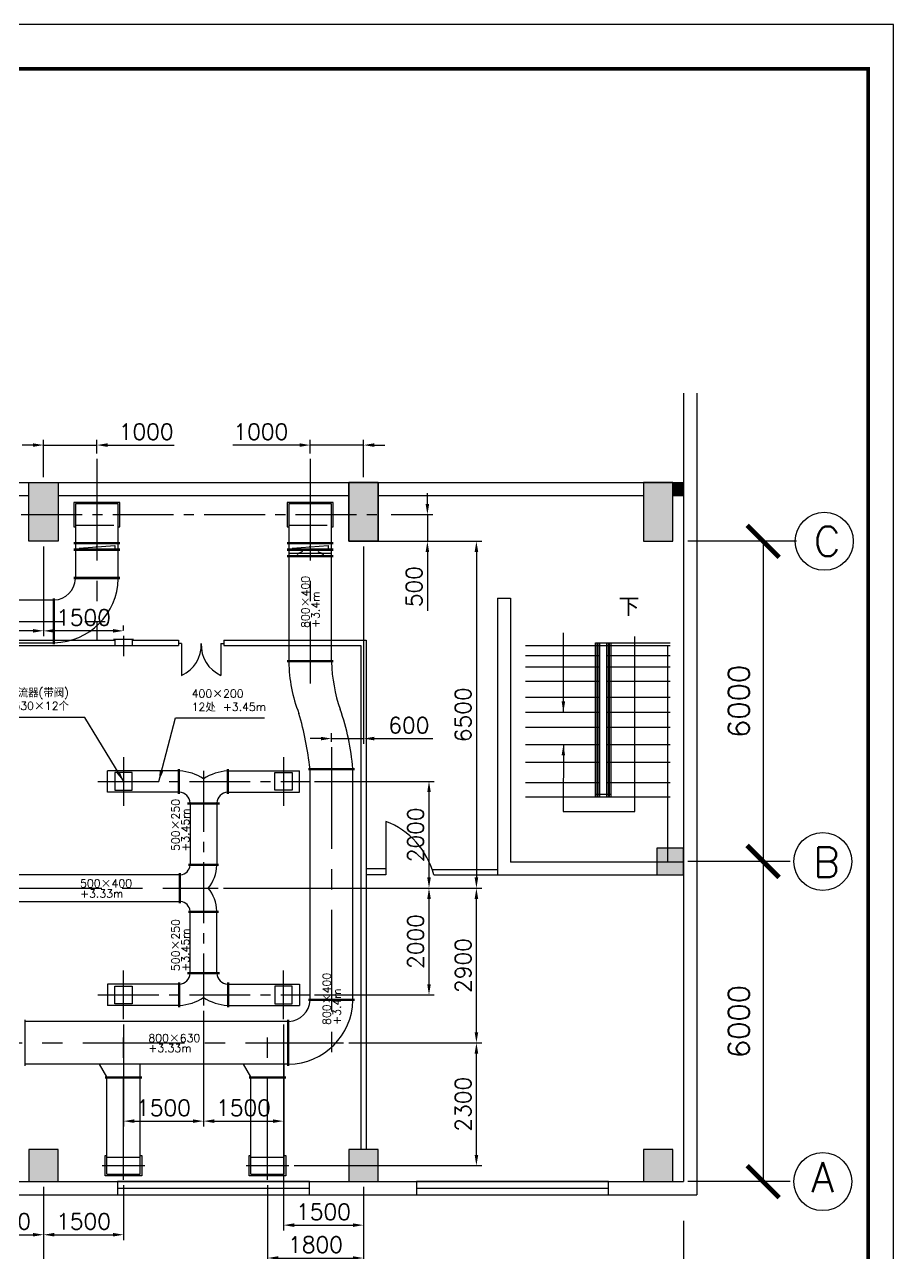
# Model space of a CAD drawing. Extents: x 209403 to 307023, y -44422 to 4539.
# Drawn here: x 290729 to 307023, y -31908 to -8879 of the extents above; entities that cross this region are included whole.
import ezdxf

# ---------------------------------------------------------------- set-up
doc = ezdxf.new("R2010")
doc.units = 0
doc.header["$LTSCALE"] = 60
for name, pattern in [('ACAD_ISO02W100', [15, 12, -3]), ('CENTER', [50.8, 31.75, -6.35, 6.35, -6.35]), ('CENTER2', [28.575, 19.05, -3.175, 3.175, -3.175])]:
    doc.linetypes.add(name, pattern=pattern)
doc.layers.get('0').update_dxf_attribs({"linetype": 'CONTINUOUS'})
doc.layers.get('DEFPOINTS').update_dxf_attribs({"linetype": 'CONTINUOUS'})
for name, color, linetype in [('SMPEN_THICK', 7, 'CONTINUOUS'), ('三层楼面', 7, 'CONTINUOUS'), ('二层楼面', 7, 'CONTINUOUS'), ('空调风管', 7, 'CONTINUOUS'), ('立柱', 7, 'CONTINUOUS'), ('边部夹层', 7, 'CONTINUOUS')]:
    doc.layers.add(name, color=color, linetype=linetype)
doc.styles.get("Standard").update_dxf_attribs({"font": 'txt.shx', "height": 300})
doc.styles.add('STYLE4', font='', dxfattribs={"height": 300})
doc.styles.get('STYLE4').set_extended_font_data('SimSun')
doc.dimstyles.get("Standard").update_dxf_attribs({"dimscale": 0, "dimtxt": 2, "dimasz": 200, "dimexe": 100, "dimexo": 100, "dimgap": 100, "dimtad": 1, "dimdec": 0, "dimdsep": 46, "dimtxsty": 'Standard', "dimcen": 0, "dimclrd": 5, "dimclre": 5, "dimclrt": 5, "dimadec": 0, "dimazin": 0, "dimtfac": 1, "dimtdec": 4, "dimtmove": 0, "dimatfit": 0, "dimfxl": 1, "dimtolj": 1, "dimtzin": 0, "dimarcsym": 0})

# ---------------------------------------------------------------- blocks, each defined once
blk = doc.blocks.new('*D93')
at = {"layer": 'DEFPOINTS', "color": 0, "transparency": 16777216}
for p in [(296709, -27963), (299202, -27963), (295685, -30263)]:
    blk.add_point(p, dxfattribs=at)
at = {"layer": '空调风管', "color": 5, "lineweight": -2, "transparency": 16777216}
for p, q in [((296809, -27963), (299302, -27963)), ((299202, -30063), (299202, -28163)), ((295785, -30263), (299302, -30263))]:
    blk.add_line(p, q, dxfattribs=at)
at = {"layer": '空调风管', "color": 5, "transparency": 16777216}
for points in [[(299169, -28163), (299236, -28163), (299202, -27963)], [(299169, -30063), (299236, -30063), (299202, -30263)]]:
    blk.add_solid(points, dxfattribs=at)
at = {"layer": '空调风管', "color": 5, "transparency": 16777216, "insert": (298952, -29113), "char_height": 300, "attachment_point": 5, "rotation": 90}
blk.add_mtext('\\A1;2300', dxfattribs=at)
blk = doc.blocks.new('*D94')
at = {"layer": 'DEFPOINTS', "color": 0, "transparency": 16777216}
for p in [(294085, -27265), (295585, -27518), (295585, -29429)]:
    blk.add_point(p, dxfattribs=at)
at = {"layer": '空调风管', "color": 5, "transparency": 16777216}
for p, q in [((295585, -27618), (295585, -29529)), ((294285, -29429), (295385, -29429))]:
    blk.add_line(p, q, dxfattribs=at)
for points in [[(294285, -29396), (294285, -29462), (294085, -29429)], [(295385, -29396), (295385, -29462), (295585, -29429)]]:
    blk.add_solid(points, dxfattribs=at)
at = {"layer": '空调风管', "color": 5, "transparency": 16777216, "insert": (294835, -29179), "char_height": 300, "attachment_point": 5}
blk.add_mtext('\\A1;1500', dxfattribs=at)
blk = doc.blocks.new('*D95')
at = {"layer": 'DEFPOINTS', "color": 0, "transparency": 16777216}
for p in [(294085, -27265), (292585, -27518), (294085, -29429)]:
    blk.add_point(p, dxfattribs=at)
at = {"layer": '空调风管', "color": 5, "lineweight": -2, "transparency": 16777216}
for p, q in [((294085, -27365), (294085, -29529)), ((292585, -27618), (292585, -29529)), ((292785, -29429), (293885, -29429))]:
    blk.add_line(p, q, dxfattribs=at)
at = {"layer": '空调风管', "color": 5, "transparency": 16777216}
for points in [[(292785, -29396), (292785, -29462), (292585, -29429)], [(293885, -29396), (293885, -29462), (294085, -29429)]]:
    blk.add_solid(points, dxfattribs=at)
at = {"layer": '空调风管', "color": 5, "transparency": 16777216, "insert": (293335, -29179), "char_height": 300, "attachment_point": 5}
blk.add_mtext('\\A1;1500', dxfattribs=at)
blk = doc.blocks.new('*D96')
at = {"layer": 'DEFPOINTS', "color": 0, "transparency": 16777216}
for p in [(295585, -27518), (297085, -30563), (297085, -31378)]:
    blk.add_point(p, dxfattribs=at)
at = {"layer": '空调风管', "color": 5, "lineweight": -2, "transparency": 16777216}
for p, q in [((295585, -27618), (295585, -31478)), ((297085, -30663), (297085, -31478)), ((295785, -31378), (296885, -31378))]:
    blk.add_line(p, q, dxfattribs=at)
at = {"layer": '空调风管', "color": 5, "transparency": 16777216}
for points in [[(295785, -31345), (295785, -31412), (295585, -31378)], [(296885, -31345), (296885, -31412), (297085, -31378)]]:
    blk.add_solid(points, dxfattribs=at)
at = {"layer": '空调风管', "color": 5, "transparency": 16777216, "insert": (296335, -31128), "char_height": 300, "attachment_point": 5}
blk.add_mtext('\\A1;1500', dxfattribs=at)
blk = doc.blocks.new('窗3615')
at = {"layer": '二层楼面', "color": 4}
blk.add_line((19203, 115349), (19203, 111749), dxfattribs=at)
blk.add_lwpolyline([(19078, 111749), (19328, 111749), (19328, 115349), (19078, 115349)], close=True, dxfattribs=at)
blk = doc.blocks.new('*D103')
at = {"layer": 'DEFPOINTS', "color": 0, "transparency": 16777216}
for p in [(291085, -30563), (292585, -30529), (292585, -31558)]:
    blk.add_point(p, dxfattribs=at)
at = {"layer": '空调风管', "color": 5, "lineweight": -2, "transparency": 16777216}
for p, q in [((291085, -30663), (291085, -31658)), ((292585, -30629), (292585, -31658)), ((291285, -31558), (292385, -31558))]:
    blk.add_line(p, q, dxfattribs=at)
at = {"layer": '空调风管', "color": 5, "transparency": 16777216}
for points in [[(291285, -31524), (291285, -31591), (291085, -31558)], [(292385, -31524), (292385, -31591), (292585, -31558)]]:
    blk.add_solid(points, dxfattribs=at)
at = {"layer": '空调风管', "color": 5, "transparency": 16777216, "insert": (291835, -31308), "char_height": 300, "attachment_point": 5}
blk.add_mtext('\\A1;1500', dxfattribs=at)
blk = doc.blocks.new('*D104')
at = {"layer": 'DEFPOINTS', "color": 0, "transparency": 16777216}
for p in [(289585, -30529), (291085, -30563), (291085, -31558)]:
    blk.add_point(p, dxfattribs=at)
at = {"layer": '空调风管', "color": 5, "lineweight": -2, "transparency": 16777216}
for p, q in [((289585, -30629), (289585, -31658)), ((291085, -30663), (291085, -31658)), ((289785, -31558), (290885, -31558))]:
    blk.add_line(p, q, dxfattribs=at)
at = {"layer": '空调风管', "color": 5, "transparency": 16777216}
for points in [[(289785, -31524), (289785, -31591), (289585, -31558)], [(290885, -31524), (290885, -31591), (291085, -31558)]]:
    blk.add_solid(points, dxfattribs=at)
at = {"layer": '空调风管', "color": 5, "transparency": 16777216, "insert": (290335, -31308), "char_height": 300, "attachment_point": 5}
blk.add_mtext('\\A1;1500', dxfattribs=at)
blk = doc.blocks.new('*D105')
at = {"layer": 'DEFPOINTS', "color": 0, "transparency": 16777216}
for p in [(295285, -30529), (297085, -30563), (297085, -31994)]:
    blk.add_point(p, dxfattribs=at)
at = {"layer": '空调风管', "color": 5, "lineweight": -2, "transparency": 16777216}
for p, q in [((295285, -30629), (295285, -32094)), ((297085, -30663), (297085, -32094)), ((295485, -31994), (296885, -31994))]:
    blk.add_line(p, q, dxfattribs=at)
at = {"layer": '空调风管', "color": 5, "transparency": 16777216}
for points in [[(295485, -31961), (295485, -32027), (295285, -31994)], [(296885, -31961), (296885, -32027), (297085, -31994)]]:
    blk.add_solid(points, dxfattribs=at)
at = {"layer": '空调风管', "color": 5, "transparency": 16777216, "insert": (296185, -31744), "char_height": 300, "attachment_point": 5}
blk.add_mtext('\\A1;1800', dxfattribs=at)
blk = doc.blocks.new('_ARCHTICK')
at = {"color": 0, "linetype": 'ByBlock', "const_width": 0.15}
blk.add_lwpolyline([(-0.5, -0.5), (0.5, 0.5)], dxfattribs=at)
blk = doc.blocks.new('*D116')
at = {"layer": 'DEFPOINTS', "color": 0, "transparency": 16777216}
for p in [(297502, -18063), (297085, -18563), (298283, -18563)]:
    blk.add_point(p, dxfattribs=at)
at = {"layer": '空调风管', "color": 5, "lineweight": -2, "transparency": 16777216}
for p, q in [((298283, -17863), (298283, -17663)), ((297602, -18063), (298383, -18063)), ((298283, -18063), (298283, -18563)), ((297185, -18563), (298383, -18563)), ((298283, -18763), (298283, -19863))]:
    blk.add_line(p, q, dxfattribs=at)
at = {"layer": '空调风管', "color": 5, "transparency": 16777216}
for points in [[(298250, -17863), (298316, -17863), (298283, -18063)], [(298250, -18763), (298316, -18763), (298283, -18563)]]:
    blk.add_solid(points, dxfattribs=at)
at = {"layer": '空调风管', "color": 5, "transparency": 16777216, "insert": (298033, -19413), "char_height": 300, "attachment_point": 5, "rotation": 90}
blk.add_mtext('\\A1;500', dxfattribs=at)
blk = doc.blocks.new('*D117')
at = {"layer": 'DEFPOINTS', "color": 0, "transparency": 16777216}
for p in [(294359, -25063), (299202, -25063), (296709, -27963)]:
    blk.add_point(p, dxfattribs=at)
at = {"layer": '空调风管', "color": 5, "lineweight": -2, "transparency": 16777216}
for p, q in [((294459, -25063), (299302, -25063)), ((299202, -27763), (299202, -25263)), ((296809, -27963), (299302, -27963))]:
    blk.add_line(p, q, dxfattribs=at)
at = {"layer": '空调风管', "color": 5, "transparency": 16777216}
for points in [[(299169, -25263), (299236, -25263), (299202, -25063)], [(299169, -27763), (299236, -27763), (299202, -27963)]]:
    blk.add_solid(points, dxfattribs=at)
at = {"layer": '空调风管', "color": 5, "transparency": 16777216, "insert": (298952, -26513), "char_height": 300, "attachment_point": 5, "rotation": 90}
blk.add_mtext('\\A1;2900', dxfattribs=at)
blk = doc.blocks.new('*D118')
at = {"layer": 'DEFPOINTS', "color": 0, "transparency": 16777216}
for p in [(294359, -25063), (296065, -27063), (298313, -27063)]:
    blk.add_point(p, dxfattribs=at)
at = {"layer": '空调风管', "color": 5, "transparency": 16777216}
for p, q in [((298313, -25263), (298313, -26863)), ((296165, -27063), (298413, -27063))]:
    blk.add_line(p, q, dxfattribs=at)
for points in [[(298280, -25263), (298347, -25263), (298313, -25063)], [(298280, -26863), (298347, -26863), (298313, -27063)]]:
    blk.add_solid(points, dxfattribs=at)
at = {"layer": '空调风管', "color": 5, "transparency": 16777216, "insert": (298063, -26063), "char_height": 300, "attachment_point": 5, "rotation": 90}
blk.add_mtext('\\A1;2000', dxfattribs=at)
blk = doc.blocks.new('*D119')
at = {"layer": 'DEFPOINTS', "color": 0, "transparency": 16777216}
for p in [(296065, -23063), (294359, -25063), (298313, -25063)]:
    blk.add_point(p, dxfattribs=at)
at = {"layer": '空调风管', "color": 5, "lineweight": -2, "transparency": 16777216}
for p, q in [((296165, -23063), (298413, -23063)), ((298313, -23263), (298313, -24863)), ((294459, -25063), (298413, -25063))]:
    blk.add_line(p, q, dxfattribs=at)
at = {"layer": '空调风管', "color": 5, "transparency": 16777216}
for points in [[(298280, -23263), (298347, -23263), (298313, -23063)], [(298280, -24863), (298347, -24863), (298313, -25063)]]:
    blk.add_solid(points, dxfattribs=at)
at = {"layer": '空调风管', "color": 5, "transparency": 16777216, "insert": (298063, -24063), "char_height": 300, "attachment_point": 5, "rotation": 90}
blk.add_mtext('\\A1;2000', dxfattribs=at)
blk = doc.blocks.new('*D120')
at = {"layer": 'DEFPOINTS', "color": 0, "transparency": 16777216}
for p in [(297085, -18563), (294359, -25063), (299202, -25063)]:
    blk.add_point(p, dxfattribs=at)
at = {"layer": '空调风管', "color": 5, "lineweight": -2, "transparency": 16777216}
for p, q in [((297185, -18563), (299302, -18563)), ((299202, -18763), (299202, -24863)), ((294459, -25063), (299302, -25063))]:
    blk.add_line(p, q, dxfattribs=at)
at = {"layer": '空调风管', "color": 5, "transparency": 16777216}
for points in [[(299169, -18763), (299236, -18763), (299202, -18563)], [(299169, -24863), (299236, -24863), (299202, -25063)]]:
    blk.add_solid(points, dxfattribs=at)
at = {"layer": '空调风管', "color": 5, "transparency": 16777216, "insert": (298952, -21813), "char_height": 300, "attachment_point": 5, "rotation": 90}
blk.add_mtext('\\A1;6500', dxfattribs=at)
blk = doc.blocks.new('*D121')
at = {"layer": 'DEFPOINTS', "color": 0, "transparency": 16777216}
for p in [(291085, -18563), (288085, -20240), (288085, -20333)]:
    blk.add_point(p, dxfattribs=at)
at = {"layer": '空调风管', "color": 5, "lineweight": -2, "transparency": 16777216}
for p, q in [((291085, -18663), (291085, -20340)), ((288085, -20233), (288085, -20140)), ((290885, -20240), (288285, -20240))]:
    blk.add_line(p, q, dxfattribs=at)
at = {"layer": '空调风管', "color": 5, "transparency": 16777216}
for points in [[(288285, -20207), (288285, -20274), (288085, -20240)], [(290885, -20207), (290885, -20274), (291085, -20240)]]:
    blk.add_solid(points, dxfattribs=at)
at = {"layer": '空调风管', "color": 5, "transparency": 16777216, "insert": (289585, -19990), "char_height": 300, "attachment_point": 5}
blk.add_mtext('\\A1;3000', dxfattribs=at)
blk = doc.blocks.new('*D122')
at = {"layer": 'DEFPOINTS', "color": 0, "transparency": 16777216}
for p in [(291085, -18563), (291085, -20241), (292585, -20333)]:
    blk.add_point(p, dxfattribs=at)
at = {"layer": '空调风管', "color": 5, "lineweight": -2, "transparency": 16777216}
for p, q in [((291085, -18663), (291085, -20341)), ((292385, -20241), (291285, -20241)), ((292585, -20233), (292585, -20141))]:
    blk.add_line(p, q, dxfattribs=at)
at = {"layer": '空调风管', "color": 5, "transparency": 16777216}
for points in [[(291285, -20207), (291285, -20274), (291085, -20241)], [(292385, -20207), (292385, -20274), (292585, -20241)]]:
    blk.add_solid(points, dxfattribs=at)
at = {"layer": '空调风管', "color": 5, "transparency": 16777216, "insert": (291835, -19991), "char_height": 300, "attachment_point": 5}
blk.add_mtext('\\A1;1500', dxfattribs=at)
blk = doc.blocks.new('*D123')
at = {"layer": 'DEFPOINTS', "color": 0, "transparency": 16777216}
for p in [(297085, -18563), (297085, -22260), (296485, -22423)]:
    blk.add_point(p, dxfattribs=at)
at = {"layer": '空调风管', "color": 5, "lineweight": -2, "transparency": 16777216}
for p, q in [((297085, -18663), (297085, -22360)), ((296285, -22260), (296085, -22260)), ((296485, -22323), (296485, -22160)), ((296485, -22260), (297085, -22260)), ((297285, -22260), (298385, -22260))]:
    blk.add_line(p, q, dxfattribs=at)
at = {"layer": '空调风管', "color": 5, "transparency": 16777216}
for points in [[(296285, -22226), (296285, -22293), (296485, -22260)], [(297285, -22226), (297285, -22293), (297085, -22260)]]:
    blk.add_solid(points, dxfattribs=at)
at = {"layer": '空调风管', "color": 5, "transparency": 16777216, "insert": (297935, -22010), "char_height": 300, "attachment_point": 5}
blk.add_mtext('\\A1;600', dxfattribs=at)
blk = doc.blocks.new('*D124')
at = {"layer": 'DEFPOINTS', "color": 0, "transparency": 16777216}
for p in [(296085, -16759), (296085, -17019), (297085, -17463)]:
    blk.add_point(p, dxfattribs=at)
at = {"layer": '空调风管', "color": 5, "lineweight": -2, "transparency": 16777216}
for p, q in [((295885, -16759), (294635, -16759)), ((296085, -16919), (296085, -16659)), ((297085, -16759), (296085, -16759)), ((297085, -17363), (297085, -16659)), ((297285, -16759), (297485, -16759))]:
    blk.add_line(p, q, dxfattribs=at)
at = {"layer": '空调风管', "color": 5, "transparency": 16777216}
for points in [[(295885, -16726), (295885, -16793), (296085, -16759)], [(297285, -16726), (297285, -16793), (297085, -16759)]]:
    blk.add_solid(points, dxfattribs=at)
at = {"layer": '空调风管', "color": 5, "transparency": 16777216, "insert": (295160, -16509), "char_height": 300, "attachment_point": 5}
blk.add_mtext('\\A1;1000', dxfattribs=at)
blk = doc.blocks.new('*D125')
at = {"layer": 'DEFPOINTS', "color": 0, "transparency": 16777216}
for p in [(292085, -16759), (292085, -17019), (291085, -17463)]:
    blk.add_point(p, dxfattribs=at)
at = {"layer": '空调风管', "color": 5, "lineweight": -2, "transparency": 16777216}
for p, q in [((290885, -16759), (290685, -16759)), ((291085, -17363), (291085, -16659)), ((291085, -16759), (292085, -16759)), ((292085, -16919), (292085, -16659)), ((292285, -16759), (293535, -16759))]:
    blk.add_line(p, q, dxfattribs=at)
at = {"layer": '空调风管', "color": 5, "transparency": 16777216}
for points in [[(290885, -16726), (290885, -16793), (291085, -16759)], [(292285, -16726), (292285, -16793), (292085, -16759)]]:
    blk.add_solid(points, dxfattribs=at)
at = {"layer": '空调风管', "color": 5, "transparency": 16777216, "insert": (293010, -16509), "char_height": 300, "attachment_point": 5}
blk.add_mtext('\\A1;1000', dxfattribs=at)

msp = doc.modelspace()

# ---------------------------------------------------------------- hatches: boundary and pattern name
at = {"layer": '三层楼面'}
for points in [[(291359.6, -18563), (290809.6, -18563), (290809.6, -17463), (291359.6, -17463)], [(297359.6, -18563), (296809.6, -18563), (296809.6, -17463), (297359.6, -17463)], [(302884.6, -18563), (302334.6, -18563), (302334.6, -17463), (302884.6, -17463)], [(291359.6, -29963), (290809.6, -29963), (290809.6, -30563), (291359.6, -30563)], [(297359.6, -29963), (296809.6, -29963), (296809.6, -30563), (297359.6, -30563)]]:
    msp.add_hatch(color=147, dxfattribs=at).paths.add_polyline_path(points)
h = msp.add_hatch(color=147, dxfattribs=at)
h.paths.add_polyline_path([(302334.6, -30563), (302884.6, -30563), (302884.6, -29963), (302334.6, -29963)])
h.paths.add_polyline_path([(302584.6, -24813), (303084.6, -24813), (303084.6, -24313), (302584.6, -24313)])
at = {"layer": '空调风管'}
h = msp.add_hatch(color=3, dxfattribs=at)
edge = h.paths.add_edge_path()
edge.add_arc((292084.6, -18664.5), 7.65, 0, 360)
h = msp.add_hatch(color=3, dxfattribs=at)
edge = h.paths.add_edge_path()
edge.add_arc((295887.2, -18783), 7.65, 0, 360)
h = msp.add_hatch(color=3, dxfattribs=at)
edge = h.paths.add_edge_path()
edge.add_arc((296084.6, -18664.5), 7.65, 0, 360)
h = msp.add_hatch(color=3, dxfattribs=at)
edge = h.paths.add_edge_path()
edge.add_arc((296282, -18783), 7.65, 0, 360)
at = {"layer": '立柱'}
msp.add_hatch(color=147, dxfattribs=at).paths.add_polyline_path([(303084.6, -17713), (302884.6, -17713), (302884.6, -17463), (303084.6, -17463)])

# ---------------------------------------------------------------- linework, layer by layer
at = {"color": 4}
for p, q in [((307022.7, -8878.9), (257025.9, -8878.9)), ((307022.7, -44421.7), (307022.7, -8878.9)), ((306548.8, -9708.3), (259987.8, -9708.3)), ((306548.8, -43710.9), (306548.8, -9708.3))]:
    msp.add_line(p, q, dxfattribs=at)
at = {"layer": 'SMPEN_THICK', "color": 4, "const_width": 65.2}
msp.add_lwpolyline([(306548.8, -9708.3), (306548.8, -43710.9), (259987.8, -43710.9), (259987.8, -9708.3), (306548.8, -9708.3)], dxfattribs=at)
at = {"layer": '三层楼面'}
for p, q in [((303084.6, -15784.7), (303084.6, -30563)), ((303334.6, -15784.7), (303334.6, -30813)), ((261359.6, -17463), (303084.6, -17463)), ((285359.6, -17703), (290809.6, -17703)), ((291359.6, -17703), (296809.6, -17703)), ((297359.6, -17703), (302334.6, -17703)), ((302884.6, -17703), (303084.6, -17703)), ((276024.6, -30563), (303084.6, -30563)), ((276024.6, -30813), (303334.6, -30813))]:
    msp.add_line(p, q, dxfattribs=at)
at = {"layer": '三层楼面', "color": 4}
for p, q in [((292472.7, -30688), (295234.6, -30688)), ((298078.4, -30688), (301678.4, -30688))]:
    msp.add_line(p, q, dxfattribs=at)
at = {"layer": '三层楼面'}
for points in [[(290809.6, -17463), (291359.6, -17463), (291359.6, -18563), (290809.6, -18563)], [(290809.6, -17463), (291359.6, -17463), (291359.6, -18563), (290809.6, -18563)], [(296809.6, -17463), (297359.6, -17463), (297359.6, -18563), (296809.6, -18563)], [(296809.6, -17463), (297359.6, -17463), (297359.6, -18563), (296809.6, -18563)], [(296809.6, -18563), (297359.6, -18563), (297359.6, -17463), (296809.6, -17463)], [(296809.6, -18563), (297359.6, -18563), (297359.6, -17463), (296809.6, -17463)], [(296809.6, -17463), (297359.6, -17463), (297359.6, -18563), (296809.6, -18563)], [(296809.6, -17463), (297359.6, -17463), (297359.6, -18563), (296809.6, -18563)], [(302334.6, -18563), (302884.6, -18563), (302884.6, -17463), (302334.6, -17463)]]:
    msp.add_lwpolyline(points, close=True, dxfattribs=at)
at = {"layer": '三层楼面', "color": 0}
for points in [[(302584.6, -24813), (303084.6, -24813), (303084.6, -24313), (302584.6, -24313)], [(290809.6, -30563), (291359.6, -30563), (291359.6, -29963), (290809.6, -29963)], [(296809.6, -30563), (297359.6, -30563), (297359.6, -29963), (296809.6, -29963)], [(302334.6, -30563), (302884.6, -30563), (302884.6, -29963), (302334.6, -29963)], [(302334.6, -30563), (302884.6, -30563), (302884.6, -29963), (302334.6, -29963)], [(302334.6, -30563), (302884.6, -30563), (302884.6, -29963), (302334.6, -29963)]]:
    msp.add_lwpolyline(points, close=True, dxfattribs=at)
at = {"layer": '三层楼面', "color": 4}
for points in [[(296072.7, -30813), (296072.7, -30563), (292472.7, -30563), (292472.7, -30813)], [(301678.4, -30813), (301678.4, -30563), (298078.4, -30563), (298078.4, -30813)]]:
    msp.add_lwpolyline(points, close=True, dxfattribs=at)
at = {"layer": '空调风管', "color": 3, "linetype": 'CENTER'}
for p, q in [((292084.6, -17018.9), (292084.6, -20413)), ((296084.6, -17018.9), (296084.6, -21224.5)), ((277380.6, -20063), (292434.6, -20063)), ((292584.6, -20333), (292584.6, -20713)), ((296484.6, -22423.4), (296484.6, -28187.3)), ((292584.6, -22608.5), (292584.6, -23517.6)), ((295584.6, -22608.5), (295584.6, -23517.6)), ((281129.5, -25063), (294358.6, -25063)), ((292584.6, -27517.6), (292584.6, -26608.5)), ((295584.6, -27517.6), (295584.6, -26608.5)), ((292584.6, -30529.1), (292584.6, -27663)), ((295284.6, -30529.1), (295284.6, -27663)), ((279631.9, -27963), (296708.8, -27963)), ((292184.6, -30263), (292984.6, -30263)), ((294884.6, -30263), (295684.6, -30263))]:
    msp.add_line(p, q, dxfattribs=at)
at = {"layer": '空调风管', "color": 3}
for p, q in [((291684.6, -17863), (291684.6, -18593)), ((292484.6, -17863), (291684.6, -17863)), ((292484.6, -18593), (292484.6, -17863)), ((295684.6, -17863), (295684.6, -18593)), ((296484.6, -17863), (295684.6, -17863)), ((296484.6, -18593), (296484.6, -17863)), ((292514.6, -18593), (291654.6, -18593)), ((292514.6, -18613), (291654.6, -18613)), ((291684.6, -18613), (291684.6, -18713)), ((291750.1, -18690.3), (292419.1, -18638.7)), ((292419.1, -18638.7), (292419.1, -18690.3)), ((292484.6, -18713), (292484.6, -18613)), ((296514.6, -18593), (295654.6, -18593)), ((296514.6, -18613), (295654.6, -18613)), ((295684.6, -18613), (295684.6, -18713)), ((295750.1, -18690.3), (296419.1, -18638.7)), ((296419.1, -18638.7), (296419.1, -18690.3)), ((296484.6, -18713), (296484.6, -18613)), ((292514.6, -18713), (291654.6, -18713)), ((292514.6, -18733), (291654.6, -18733)), ((291684.6, -18733), (291684.6, -19243)), ((292484.6, -19243), (292484.6, -18733)), ((296514.6, -18713), (295654.6, -18713)), ((296514.6, -18733), (295654.6, -18733)), ((296514.6, -18833), (295654.6, -18833)), ((296514.6, -18853), (295654.6, -18853)), ((295684.6, -18733), (295684.6, -18833)), ((295684.6, -18783), (296484.6, -18783)), ((295684.6, -18853), (295684.6, -20804)), ((295939.2, -18753), (295835.2, -18813)), ((296230, -18753), (296334, -18813)), ((296484.6, -18833), (296484.6, -18733)), ((296484.6, -20804), (296484.6, -18853)), ((292514.6, -19243), (291654.6, -19243)), ((292514.6, -19263), (291654.6, -19263)), ((291264.6, -19663), (278704.6, -19663)), ((291264.6, -19633), (291264.6, -20493)), ((291284.6, -19633), (291284.6, -20493)), ((278704.6, -20463), (291264.6, -20463)), ((296514.6, -20804), (295654.6, -20804)), ((296514.6, -20824), (295654.6, -20824)), ((292284.6, -23263), (292284.6, -22863)), ((293614.6, -22863), (292284.6, -22863)), ((293614.6, -23293), (293614.6, -22833)), ((293634.6, -23293), (293634.6, -22833)), ((294534.6, -23293), (294534.6, -22833)), ((294554.6, -23293), (294554.6, -22833)), ((294554.6, -22863), (295884.6, -22863)), ((295884.6, -23263), (295884.6, -22863)), ((296914.6, -22823.9), (296054.6, -22823.9)), ((296914.6, -22843.9), (296054.6, -22843.9)), ((296084.6, -27143), (296084.6, -22843.9)), ((296884.6, -27143), (296884.6, -22843.9)), ((293614.6, -23263), (292284.6, -23263)), ((293784.6, -23463), (294384.6, -23463)), ((293784.6, -23483), (294384.6, -23483)), ((293834.6, -23483), (293834.6, -24613)), ((294334.6, -23483), (294334.6, -24613)), ((294554.6, -23263), (295884.6, -23263)), ((293804.6, -24613), (294364.6, -24613)), ((293804.6, -24633), (294364.6, -24633)), ((293634.6, -24813), (288965.5, -24813)), ((293634.6, -25343), (293634.6, -24783)), ((293654.6, -25343), (293654.6, -24783)), ((288965.5, -25313), (293634.6, -25313)), ((293804.6, -25493), (294364.6, -25493)), ((293804.6, -25513), (294364.6, -25513)), ((293834.6, -26643), (293834.6, -25513)), ((294334.6, -26643), (294334.6, -25513)), ((293784.6, -26643), (294384.6, -26643)), ((293784.6, -26663), (294384.6, -26663)), ((292284.6, -26863), (292284.6, -27263)), ((293614.6, -26863), (292284.6, -26863)), ((293614.6, -26833), (293614.6, -27293)), ((293634.6, -26833), (293634.6, -27293)), ((294534.6, -26833), (294534.6, -27293)), ((294554.6, -26833), (294554.6, -27293)), ((294554.6, -26863), (295884.6, -26863)), ((295884.6, -26863), (295884.6, -27263)), ((296054.6, -27143), (296914.6, -27143)), ((296054.6, -27163), (296914.6, -27163)), ((293614.6, -27263), (292284.6, -27263)), ((294554.6, -27263), (295884.6, -27263)), ((290738.7, -28393), (290738.7, -27533)), ((295664.6, -27563), (290738.7, -27563)), ((295664.6, -28393), (295664.6, -27533)), ((295684.6, -28393), (295684.6, -27533)), ((295664.6, -28363), (290738.7, -28363)), ((292269.6, -28598), (292133.9, -28363)), ((292899.6, -28598), (292899.6, -28363)), ((294969.6, -28598), (294833.9, -28363)), ((295599.6, -28598), (295599.6, -28363)), ((292239.6, -28598), (292929.6, -28598)), ((292239.6, -28618), (292929.6, -28618)), ((292269.6, -30423), (292269.6, -28618)), ((292899.6, -30423), (292899.6, -28618)), ((294939.6, -28598), (295629.6, -28598)), ((294939.6, -28618), (295629.6, -28618)), ((294969.6, -30423), (294969.6, -28618)), ((295599.6, -30423), (295599.6, -28618)), ((292269.6, -30423), (292899.6, -30423)), ((294969.6, -30423), (295599.6, -30423))]:
    msp.add_line(p, q, dxfattribs=at)
at = {"layer": '空调风管', "color": 3, "linetype": 'CENTER2'}
for p, q in [((290667.2, -18063), (297502, -18063)), ((294084.6, -22861.4), (294084.6, -27264.7)), ((292104.6, -23063), (296064.6, -23063)), ((292104.6, -27063), (296064.6, -27063))]:
    msp.add_line(p, q, dxfattribs=at)
at = {"layer": '空调风管', "color": 3, "linetype": 'ACAD_ISO02W100'}
for p, q in [((291684.6, -18263), (292484.6, -18263)), ((295684.6, -18263), (296484.6, -18263)), ((292774.6, -20403), (292394.6, -20403)), ((292424.6, -20403), (292424.6, -20523)), ((292744.6, -20403), (292744.6, -20523)), ((292774.6, -20523), (292394.6, -20523)), ((292269.6, -30103), (292899.6, -30103)), ((294969.6, -30103), (295599.6, -30103))]:
    msp.add_line(p, q, dxfattribs=at)
at = {"layer": '空调风管', "color": 3}
for points in [[(292484.6, -18293), (292514.6, -18293), (292514.6, -17833), (291654.6, -17833), (291654.6, -18293), (291684.6, -18293)], [(296484.6, -18293), (296514.6, -18293), (296514.6, -17833), (295654.6, -17833), (295654.6, -18293), (295684.6, -18293)], [(292899.6, -30073), (292929.6, -30073), (292929.6, -30453), (292239.6, -30453), (292239.6, -30073), (292269.6, -30073)], [(295599.6, -30073), (295629.6, -30073), (295629.6, -30453), (294939.6, -30453), (294939.6, -30073), (294969.6, -30073)]]:
    msp.add_lwpolyline(points, dxfattribs=at)
for points in [[(292419.6, -23228), (292749.6, -23228), (292749.6, -22898), (292419.6, -22898)], [(295749.6, -23228), (295419.6, -23228), (295419.6, -22898), (295749.6, -22898)], [(292419.6, -26898), (292749.6, -26898), (292749.6, -27228), (292419.6, -27228)], [(295749.6, -26898), (295419.6, -26898), (295419.6, -27228), (295749.6, -27228)]]:
    msp.add_lwpolyline(points, close=True, dxfattribs=at)
for centre in [(292084.6, -18664.5), (295887.2, -18783), (296084.6, -18664.5), (296282, -18783)]:
    msp.add_circle(centre, 7.65, dxfattribs=at)
for centre, radius, start, end in [((291264.6, -19243), 1220, 270.93932, 359.06068), ((291264.6, -19243), 420, 272.7294, 357.2706), ((298332.8, -20805), 2648.2, 180.41144, 201.76372), ((299472.2, -20737.1), 2988.4, 181.66705, 199.0227), ((289657.3, -23578.8), 6469.2, 6.70162, 16.08059), ((292561.1, -23159.3), 4334.9, 4.43773, 19.51572), ((293568.7, -23823), 961.1, 57.53144, 86.0661), ((294600.5, -23823), 961.1, 93.9339, 122.46856), ((293614.6, -23483), 220, 5.21591, 84.78409), ((294554.6, -23483), 220, 95.21591, 174.78409), ((293634.6, -24613), 200, 275.73917, 354.26083), ((293634.6, -24613), 700, 319.9948, 358.36275), ((293634.6, -25513), 700, 1.63725, 40.0052), ((293634.6, -25513), 200, 5.73917, 84.26083), ((293614.6, -26643), 220, 275.21591, 354.78409), ((294554.6, -26643), 220, 185.21591, 264.78409), ((293568.7, -26303.1), 961.1, 273.9339, 302.46856), ((294600.5, -26303.1), 961.1, 237.53144, 266.0661), ((295664.6, -27143), 420, 272.7294, 357.2706), ((295664.6, -27143), 1220, 270.93932, 359.06068)]:
    msp.add_arc(centre, radius, start, end, dxfattribs=at)
at = {"layer": '立柱', "linetype": 'ByBlock'}
for p, q in [((305202.6, -18563), (303166.5, -18563)), ((305087.9, -24563), (303166.5, -24563)), ((305087.9, -30563), (303166.5, -30563))]:
    msp.add_line(p, q, dxfattribs=at)
at = {"layer": '立柱', "color": 0, "linetype": 'ByBlock'}
for p, q in [((304579.3, -18563), (304579.3, -24563)), ((304579.3, -24563), (304579.3, -30563))]:
    msp.add_line(p, q, dxfattribs=at)
at = {"layer": '立柱'}
for p, q in [((291084.6, -31299.6), (291084.6, -33773.7)), ((297084.6, -31299.6), (297084.6, -33773.7)), ((303084.6, -31299.6), (303084.6, -33773.7))]:
    msp.add_line(p, q, dxfattribs=at)
for centre in [(305726.3, -18563), (305697.9, -24563), (305697.9, -30563)]:
    msp.add_circle(centre, 543.7, dxfattribs=at)
at = {"layer": '边部夹层'}
for p, q in [((299599.3, -19629.8), (299599.3, -24813)), ((299599.3, -19629.8), (299839.3, -19629.8)), ((299839.3, -19629.8), (299839.3, -24573)), ((288244.6, -20413), (292424.6, -20413)), ((292744.6, -20413), (293618.1, -20413)), ((293618.1, -20413), (293618.1, -20513)), ((294465.4, -20413), (297134.6, -20413)), ((294465.4, -20413), (294465.4, -20513)), ((297134.6, -20413), (297134.6, -24863)), ((288244.6, -20513), (292424.6, -20513)), ((292744.6, -20513), (293618.1, -20513)), ((294465.4, -20513), (297034.6, -20513)), ((297034.6, -20513), (297034.6, -29963)), ((297034.6, -20513), (297034.6, -24573)), ((297134.6, -20513), (297134.6, -29963)), ((297502.2, -23813), (297502.2, -24813)), ((303084.6, -24573), (299839.3, -24573)), ((297502.2, -24703), (297134.6, -24703)), ((297502.2, -24813), (297134.6, -24813)), ((298372.4, -24713), (299599.3, -24713)), ((298402.2, -24813), (303084.6, -24813))]:
    msp.add_line(p, q, dxfattribs=at)
at = {"layer": '边部夹层', "color": 3}
for p, q in [((293673, -20475.4), (293618.1, -20475.4)), ((293673, -20475.4), (293673, -21075.4)), ((294410.5, -20475.4), (294410.5, -21075.4)), ((294410.5, -20475.4), (294465.4, -20475.4))]:
    msp.add_line(p, q, dxfattribs=at)
at = {"layer": '边部夹层', "color": 2}
for p, q in [((301437, -23350.9), (301437, -20467.4)), ((301437, -20467.4), (302808.7, -20467.4)), ((301464, -23350.9), (301464, -20467.4)), ((301464, -20467.4), (302835.7, -20467.4)), ((301487, -23350.9), (301487, -20467.4)), ((301514, -23350.9), (301514, -20467.4)), ((301649.7, -23350.9), (301649.7, -20467.4)), ((301676.7, -23350.9), (301676.7, -20467.4)), ((301699.7, -23350.9), (301699.7, -20467.4)), ((301726.7, -23350.9), (301726.7, -20467.4)), ((300124.7, -20517.4), (302808.7, -20517.4)), ((300124.7, -20701.6), (301487, -20701.6)), ((300151.7, -20517.4), (302835.7, -20517.4)), ((300151.7, -20701.6), (301514, -20701.6)), ((300174.7, -20517.4), (301437, -20517.4)), ((300174.7, -20701.6), (301437, -20701.6)), ((300201.7, -20517.4), (301464, -20517.4)), ((300201.7, -20701.6), (301464, -20701.6)), ((301649.7, -20701.6), (302808.7, -20701.6)), ((301676.7, -20701.6), (302835.7, -20701.6)), ((300124.7, -20914.1), (301487, -20914.1)), ((300151.7, -20914.1), (301514, -20914.1)), ((300174.7, -20914.1), (301437, -20914.1)), ((300201.7, -20914.1), (301464, -20914.1)), ((301649.7, -20914.1), (302808.7, -20914.1)), ((301676.7, -20914.1), (302835.7, -20914.1)), ((300124.7, -21183.3), (301487, -21183.3)), ((300151.7, -21183.3), (301514, -21183.3)), ((300174.7, -21183.3), (301437, -21183.3)), ((300201.7, -21183.3), (301464, -21183.3)), ((301649.7, -21183.3), (302808.7, -21183.3)), ((301676.7, -21183.3), (302835.7, -21183.3)), ((300124.7, -21480.8), (301487, -21480.8)), ((300151.7, -21480.8), (301514, -21480.8)), ((300174.7, -21480.8), (301437, -21480.8)), ((300201.7, -21480.8), (301464, -21480.8)), ((301649.7, -21480.8), (302808.7, -21480.8)), ((301676.7, -21480.8), (302835.7, -21480.8)), ((300124.7, -21764.2), (301487, -21764.2)), ((300151.7, -21764.2), (301514, -21764.2)), ((300174.7, -21764.2), (301437, -21764.2)), ((300201.7, -21764.2), (301464, -21764.2)), ((301649.7, -21764.2), (302808.7, -21764.2)), ((301676.7, -21764.2), (302835.7, -21764.2)), ((300124.7, -22047.5), (301487, -22047.5)), ((300151.7, -22047.5), (301514, -22047.5)), ((300174.7, -22047.5), (301437, -22047.5)), ((300201.7, -22047.5), (301464, -22047.5)), ((301649.7, -22047.5), (302808.7, -22047.5)), ((301676.7, -22047.5), (302835.7, -22047.5)), ((300124.7, -22373.4), (301487, -22373.4)), ((300151.7, -22373.4), (301514, -22373.4)), ((300174.7, -22373.4), (301437, -22373.4)), ((300201.7, -22373.4), (301464, -22373.4)), ((301649.7, -22373.4), (302808.7, -22373.4)), ((301676.7, -22373.4), (302835.7, -22373.4)), ((300124.7, -22699.2), (301487, -22699.2)), ((300151.7, -22699.2), (301514, -22699.2)), ((300174.7, -22699.2), (301437, -22699.2)), ((300201.7, -22699.2), (301464, -22699.2)), ((301649.7, -22699.2), (302808.7, -22699.2)), ((301676.7, -22699.2), (302835.7, -22699.2)), ((300124.7, -23081.8), (301487, -23081.8)), ((300151.7, -23081.8), (301514, -23081.8)), ((300174.7, -23081.8), (301437, -23081.8)), ((300201.7, -23081.8), (301464, -23081.8)), ((301649.7, -23081.8), (302808.7, -23081.8)), ((301676.7, -23081.8), (302835.7, -23081.8)), ((300124.7, -23350.9), (302808.7, -23350.9)), ((300151.7, -23350.9), (302835.7, -23350.9)), ((300174.7, -23350.9), (301437, -23350.9)), ((300201.7, -23350.9), (301464, -23350.9)), ((301437, -23300.9), (301699.7, -23300.9)), ((301437, -23350.9), (301699.7, -23350.9)), ((301464, -23300.9), (301726.7, -23300.9)), ((301464, -23350.9), (301726.7, -23350.9))]:
    msp.add_line(p, q, dxfattribs=at)
at = {"layer": '边部夹层', "color": 0, "linetype": 'ByBlock'}
for p, q in [((302789.2, -24313), (302789.2, -20513)), ((302789.2, -24563), (302789.2, -23963)), ((302789.2, -24563), (302789.2, -24573))]:
    msp.add_line(p, q, dxfattribs=at)
at = {"layer": '边部夹层', "color": 0}
msp.add_lwpolyline([(302584.6, -24813), (303084.6, -24813), (303084.6, -24313), (302584.6, -24313)], close=True, dxfattribs=at)
at = {"layer": '边部夹层', "color": 3}
for centre, start, end in [((293421.5, -20507.5), 293.88916, 2.96309), ((294662, -20507.5), 177.03691, 246.11084)]:
    msp.add_arc(centre, 621.1, start, end, dxfattribs=at)
at = {"layer": '边部夹层'}
msp.add_arc((296990.1, -25178.9), 1458.7, 14.5257, 69.44873, dxfattribs=at)

# ---------------------------------------------------------------- block references
at = {"layer": '三层楼面', "color": 4, "rotation": 90}
for p in [(407822.1, -49890.6), (413427.7, -49890.6)]:
    msp.add_blockref('窗3615', p, dxfattribs=at)
at = {"layer": '立柱', "color": 0, "linetype": 'ByBlock', "xscale": 600, "yscale": 600, "zscale": 600}
for p, rotation in [((304579.3, -18563), 270), ((304579.3, -18563), 90), ((304579.3, -24563), 270), ((304579.3, -24563), 90), ((304579.3, -30563), 270)]:
    msp.add_blockref('_ARCHTICK', p, dxfattribs=dict(at, rotation=rotation))

# ---------------------------------------------------------------- texts
at = {"layer": '空调风管', "color": 3, "char_height": 150, "attachment_point": 1, "rotation": 90, "style": 'STYLE4'}
for s, insert, width in [('\\Ftxt.shx;800\\fTxt|b0|i0|c134|p2;×\\Ftxt.shx;400', (295920.7, -20186.4), 1647.5), ('\\Ftxt.shx;+3.4m', (296107.8, -20184.7), 1265.6), ('\\Ftxt.shx;500\\fTxt|b0|i0|c134|p2;×\\Ftxt.shx;250', (293485.5, -24366.5), 1647.5), ('\\Ftxt.shx;+3.45m', (293669.2, -24378.5), 678.9), ('\\Ftxt.shx;500\\fTxt|b0|i0|c134|p2;×\\Ftxt.shx;250', (293485.5, -26616.5), 1647.5), ('\\Ftxt.shx;+3.45m', (293669.2, -26628.5), 678.9), ('\\Ftxt.shx;800\\fTxt|b0|i0|c134|p2;×\\Ftxt.shx;400', (296320.7, -27625.4), 1647.5), ('\\Ftxt.shx;+3.4m', (296507.8, -27623.7), 1265.6)]:
    msp.add_mtext(s, dxfattribs=dict(at, insert=insert, width=width))
at = {"layer": '空调风管', "color": 3, "char_height": 150}
for s, insert, attachment_point in [('\\fTxt|b0|i0|c134|p2;方形散流器\\Ftxt.shx;(\\fTxt|b0|i0|c134|p2;带阀\\Ftxt.shx;)\\P330\\fTxt|b0|i0|c134|p2;×\\Ftxt.shx;330\\fTxt|b0|i0|c134|p2;×\\Ftxt.shx;12\\fTxt|b0|i0|c134|p2;个', (291561.3, -21529.6), 6), ('400\\fTxt|b0|i0|c134|p2;×\\Ftxt.shx;200\\P12\\fTxt|b0|i0|c134|p2;处\\Ftxt.shx; +3.45m', (293862.1, -21550.4), 4)]:
    msp.add_mtext(s, dxfattribs=dict(at, insert=insert, attachment_point=attachment_point))
at = {"layer": '空调风管', "color": 3, "char_height": 150, "attachment_point": 1, "style": 'STYLE4'}
for s, insert, width in [('\\Ftxt.shx;500\\fTxt|b0|i0|c134|p2;×\\Ftxt.shx;400', (291769.3, -24898.7), 1353.2), ('\\Ftxt.shx;+3.33m', (291771, -25090.4), 678.9), ('\\Ftxt.shx;800\\fTxt|b0|i0|c134|p2;×\\Ftxt.shx;630', (293049.7, -27798.7), 1353.2), ('\\Ftxt.shx;+3.33m', (293051.1, -27985.2), 678.9)]:
    msp.add_mtext(s, dxfattribs=dict(at, insert=insert, width=width))
at = {"layer": '立柱'}
for s, p in [('C', (305527.5, -18844.2)), ('B', (305517.5, -24857)), ('A', (305480.6, -30759.1))]:
    msp.add_text(s, height=560, dxfattribs=at).set_placement(p)
at = {"layer": '立柱', "color": 0, "linetype": 'ByBlock', "char_height": 400, "attachment_point": 5, "rotation": 90}
for insert in [(304124.1, -21563), (304124.1, -27563)]:
    msp.add_mtext('\\A1;6000', dxfattribs=dict(at, insert=insert))
at = {"layer": '边部夹层', "color": 2, "insert": (301869.8, -19631.6), "char_height": 300, "width": 1063.3, "attachment_point": 1}
msp.add_mtext('\\fTxt|b0|i0|c134|p2;下', dxfattribs=at)

# ---------------------------------------------------------------- dimensions: what is measured, and where the dimension line sits
at = {"layer": '空调风管', "color": 3}
for base, p1, p2, override, picture, middle in [((292084.6, -16759.3), (291084.6, -17463), (292084.6, -17018.9), {"dimscale": 1}, '*D125', (293009.6, -16509.3)), ((296084.6, -16759.3), (297084.6, -17463), (296084.6, -17018.9), {"dimscale": 1}, '*D124', (295159.6, -16509.3)), ((288084.6, -20240.2), (291084.6, -18563), (288084.6, -20333), {"dimscale": 1}, '*D121', (289584.6, -19990.2)), ((291084.6, -20240.6), (292584.6, -20333), (291084.6, -18563), {"dimscale": 1}, '*D122', (291834.6, -19990.6)), ((297084.6, -22259.7), (296484.6, -22423.4), (297084.6, -18563), {"dimscale": 1}, '*D123', (297934.6, -22009.7)), ((294084.6, -29428.9), (292584.6, -27517.6), (294084.6, -27264.7), {"dimscale": 1}, '*D95', (293334.6, -29178.9)), ((295584.6, -29428.9), (294084.6, -27264.7), (295584.6, -27517.6), {"dimscale": 1, "dimse1": 1, "dimtmove": 1, "dimatfit": 3}, '*D94', (294834.6, -29178.9)), ((297084.6, -31378.5), (295584.6, -27517.6), (297084.6, -30563), {"dimscale": 1}, '*D96', (296334.6, -31128.5)), ((291084.6, -31557.5), (289584.6, -30529.1), (291084.6, -30563), {"dimscale": 1}, '*D104', (290334.6, -31307.5)), ((292584.6, -31557.5), (291084.6, -30563), (292584.6, -30529.1), {"dimscale": 1}, '*D103', (291834.6, -31307.5)), ((297084.6, -31993.9), (295284.6, -30529.1), (297084.6, -30563), {"dimscale": 1}, '*D105', (296184.6, -31743.9))]:
    dim = msp.add_linear_dim(base=base, p1=p1, p2=p2, dimstyle='Standard', override=override, dxfattribs=at)
    dim.commit()
    dim.dimension.update_dxf_attribs({"geometry": picture, "text_midpoint": middle})
for base, p1, p2, override, picture, middle in [((298282.9, -18563), (297502, -18063), (297084.6, -18563), {"dimscale": 1}, '*D116', (298032.9, -19413)), ((299202.3, -25063), (297084.6, -18563), (294358.6, -25063), {"dimscale": 1}, '*D120', (298952.3, -21813)), ((298313.2, -25063), (296064.6, -23063), (294358.6, -25063), {"dimscale": 1}, '*D119', (298063.2, -24063)), ((299202.3, -25063), (296708.8, -27963), (294358.6, -25063), {"dimscale": 1}, '*D117', (298952.3, -26513)), ((298313.2, -27063), (294358.6, -25063), (296064.6, -27063), {"dimscale": 1, "dimse1": 1, "dimtmove": 1, "dimatfit": 3}, '*D118', (298063.2, -26063)), ((299202.3, -27963), (295684.6, -30263), (296708.8, -27963), {"dimscale": 1}, '*D93', (298952.3, -29113))]:
    dim = msp.add_linear_dim(base=base, p1=p1, p2=p2, angle=90, dimstyle='Standard', override=override, dxfattribs=at)
    dim.commit()
    dim.dimension.update_dxf_attribs({"geometry": picture, "text_midpoint": middle})

# ---------------------------------------------------------------- leaders
at = {"layer": '空调风管', "color": 5, "annotation_type": 0, "has_hookline": 1}
for points, hookline_direction, text_width in [([(292587.9, -23066.8), (291861.3, -21865.9), (291661.3, -21865.9)], 1, 1634.2), ([(293245.3, -23063), (293562.1, -21868.3), (293762.1, -21868.3)], 0, 1363.3)]:
    msp.add_leader(points, dimstyle='Standard', override={"dimscale": 1, "dimdec": 1, "dimse1": 1, "dimclre": 2}, dxfattribs=dict(at, hookline_direction=hookline_direction, text_width=text_width))
at = {"layer": '边部夹层', "color": 2}
for points in [[(300832.9, -22373.4), (300831.5, -23627.5), (302176.1, -23627.5), (302176.1, -20348)], [(300832.9, -21764.2), (300832.9, -20277.3)]]:
    msp.add_leader(points, dimstyle='Standard', override={"dimscale": 1, "dimdec": 1, "dimclre": 2}, dxfattribs=at)

doc.saveas('drawing.dxf')
